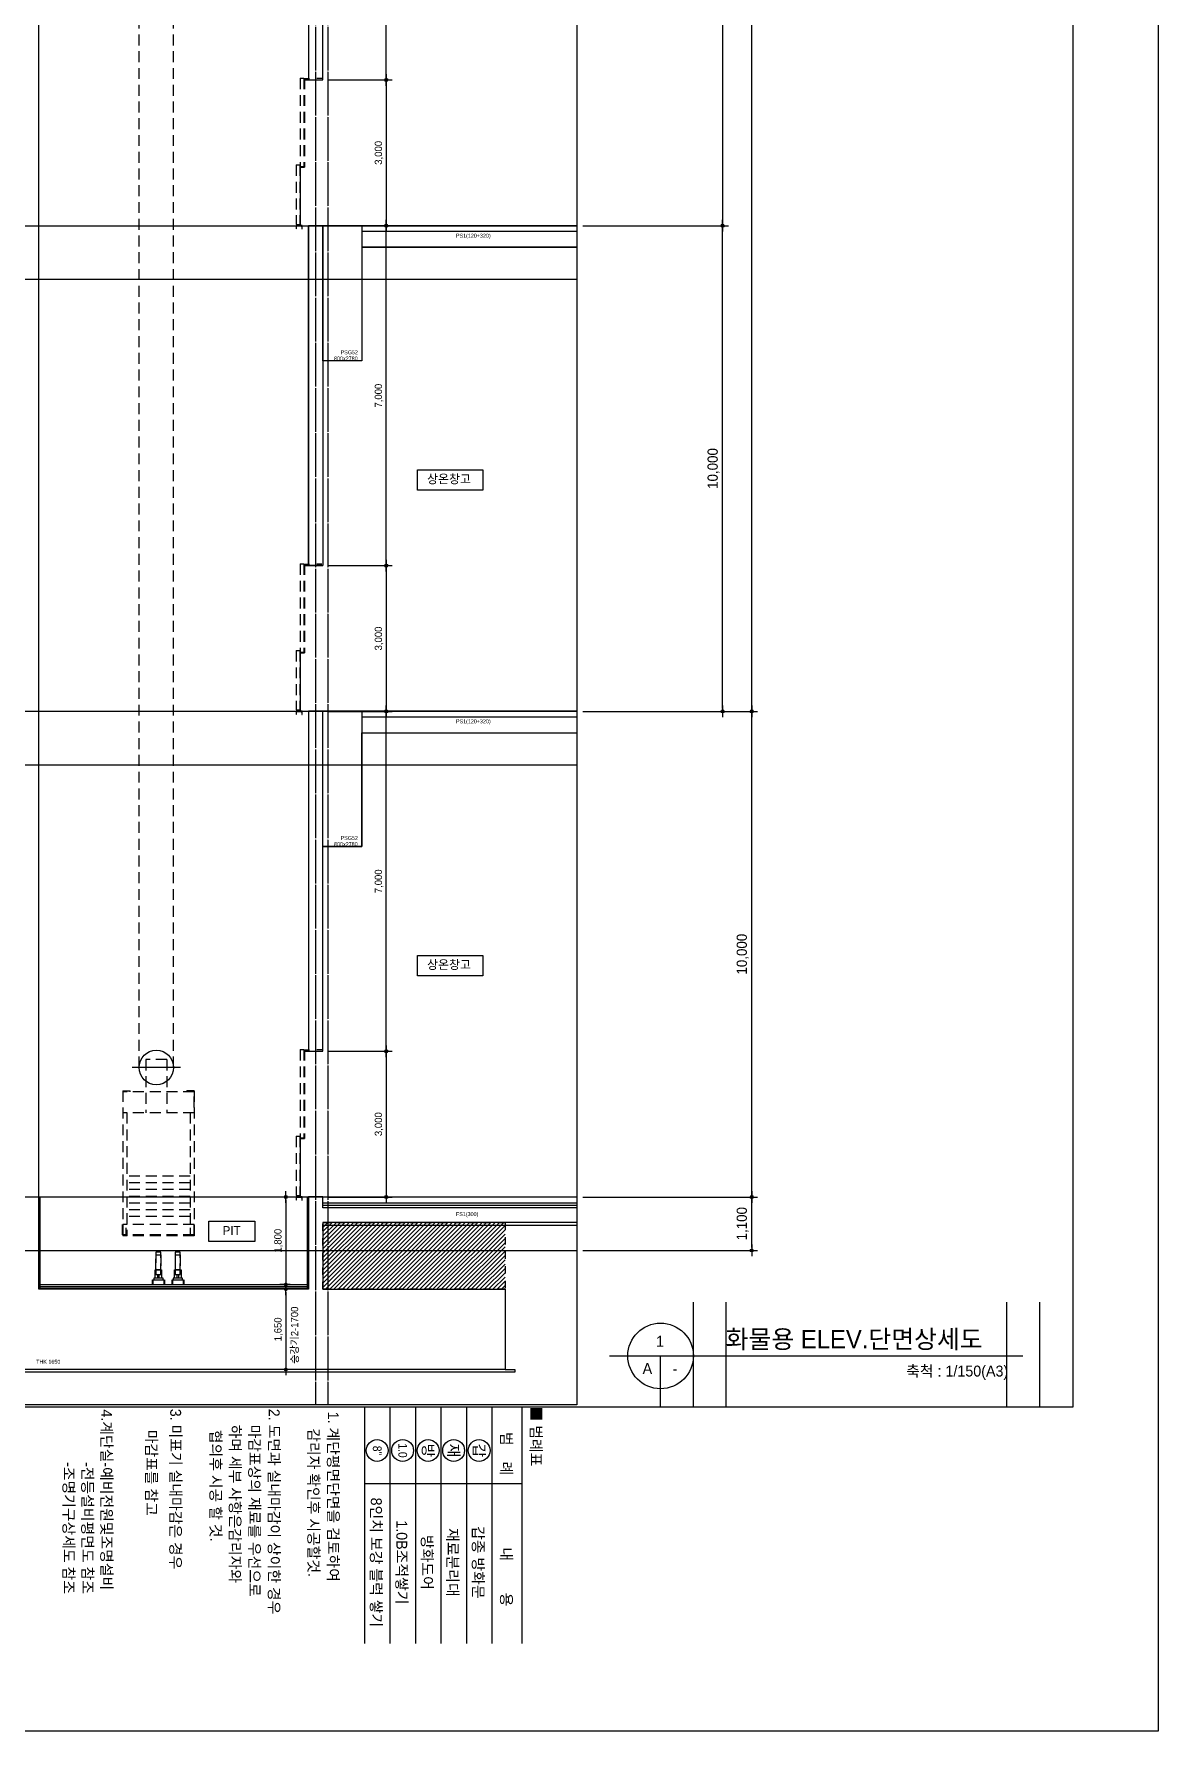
# Model space of a CAD drawing. Header units: millimetres. Extents: x 11948722 to 13111668, y -10771712 to -10232988.
# Drawn here: x 12272632 to 12295781, y -10587159 to -10552215 of the extents above; entities that cross this region are included whole.
import ezdxf
from ezdxf.enums import TextEntityAlignment as Align

# ---------------------------------------------------------------- set-up
doc = ezdxf.new("R2010")
doc.units = ezdxf.units.MM
doc.header["$LTSCALE"] = 150
doc.header["$MEASUREMENT"] = 0
for name, pattern in [('CEN', [6.2, 6, -0.1, 0, -0.1]), ('CENTER', [50.8, 31.75, -6.35, 6.35, -6.35]), ('HID', [2.3, 1.5, -0.8]), ('HIDDEN', [2, 1, -1])]:
    doc.linetypes.add(name, pattern=pattern)
doc.layers.get('0').update_dxf_attribs({"linetype": 'CONTINUOUS'})
doc.layers.get('Defpoints').update_dxf_attribs({"color": 117, "linetype": 'CONTINUOUS'})
for name, color, linetype in [('A-중심선', 10, 'CEN'), ('BOX', 7, 'CONTINUOUS'), ('BOX TEXT', 3, 'CONTINUOUS'), ('CON-C', 2, 'CONTINUOUS'), ('ELE-06', 6, 'CONTINUOUS'), ('ELE-2', 4, 'CONTINUOUS'), ('ELE-8', 8, 'CONTINUOUS'), ('ELE08', 8, 'CONTINUOUS'), ('elev', 8, 'HID'), ('TEX-SYM', 3, 'CONTINUOUS'), ('WM', 8, 'X_LINE'), ('Xref-계단단면도$0$3 dim0', 7, 'CONTINUOUS'), ('Xref-계단단면도$0$A-TIT', 2, 'CONTINUOUS'), ('Xref-계단단면도$0$A-TXT-5.0', 3, 'CONTINUOUS'), ('Xref-계단단면도$0$SYM-2', 7, 'CONTINUOUS'), ('Xref-계단단면도$0$TEX', 3, 'CONTINUOUS'), ('Xref-계단단면도$0$TEX-SYM', 3, 'CONTINUOUS')]:
    doc.layers.add(name, color=color, linetype=linetype)
doc.styles.get("Standard").update_dxf_attribs({"font": 'NanumGothic.ttf'})
doc.styles.add('Xref-계단단면도$0$나눔고딕 Se', font='')
doc.styles.add('Xref-계단단면도$0$돋움', font='')
doc.styles.add('돋움', font='')
doc.styles.get('Xref-계단단면도$0$나눔고딕 Se').set_extended_font_data('Dotum')
doc.styles.get('Xref-계단단면도$0$돋움').set_extended_font_data('Dotum')
doc.styles.get('돋움').set_extended_font_data('Dotum')
doc.linetypes.add('X_LINE', pattern='A,0.8,-0.15,["X",Standard,S=0.1,R=0,X=-0.05,Y=-0.05],-0.15', length=1.1)
doc.dimstyles.new('Xref-계단단면도$0$A1-100', dxfattribs={"dimtxt": 3, "dimasz": 1, "dimexe": 2, "dimexo": 2, "dimgap": 1, "dimtad": 1, "dimdec": 0, "dimzin": 12, "dimdsep": 46, "dimlunit": 6, "dimtxsty": 'Xref-계단단면도$0$나눔고딕 Se', "dimblk1": 'Xref-계단단면도$0$DIMDOT', "dimblk2": 'Xref-계단단면도$0$DIMDOT', "dimsah": 1, "dimcen": -1, "dimdle": 2, "dimclrd": 256, "dimclre": 256, "dimclrt": 3, "dimadec": 0, "dimazin": 0, "dimtfac": 1, "dimtdec": 0, "dimtix": 1, "dimtmove": 2, "dimatfit": 3, "dimldrblk": 'Xref-계단단면도$0$DIMDOT', "dimfxl": 1, "dimtvp": 1, "dimtolj": 1, "dimtzin": 12, "dimlwd": -1, "dimlwe": -1, "dimarcsym": 0})

# ---------------------------------------------------------------- blocks, each defined once
blk = doc.blocks.new('Xref-계단단면도$0$DIMDOT')
at = {"color": 0}
blk.add_line((-2, 0), (2, 0), dxfattribs=at)
for radius in [0.5, 0.25]:
    blk.add_circle((0, 0), radius, dxfattribs=at)
blk = doc.blocks.new('*D82')
at = {"layer": 'Defpoints', "color": 0, "transparency": 16777216}
for p in [(12283813, -10536163), (12287413, -10536163), (12283813, -10566163)]:
    blk.add_point(p, dxfattribs=at)
at = {"layer": 'Xref-계단단면도$0$3 dim0', "transparency": 16777216}
for p, q in [((12283933, -10536163), (12287533, -10536163)), ((12287413, -10566103), (12287413, -10536223)), ((12283933, -10566163), (12287533, -10566163))]:
    blk.add_line(p, q, dxfattribs=at)
at = {"layer": 'Xref-계단단면도$0$3 dim0', "transparency": 16777216, "xscale": 60, "yscale": 60, "zscale": 60}
for p, rotation in [((12287413, -10536163), 90), ((12287413, -10566163), 270)]:
    blk.add_blockref('Xref-계단단면도$0$DIMDOT', p, dxfattribs=dict(at, rotation=rotation))
at = {"layer": 'Xref-계단단면도$0$3 dim0', "color": 3, "transparency": 16777216, "insert": (12287228, -10551163), "char_height": 210, "attachment_point": 5, "rotation": 90, "style": 'Xref-계단단면도$0$나눔고딕 Se'}
blk.add_mtext('\\A1;30,000', dxfattribs=at)
blk = doc.blocks.new('*D84')
at = {"layer": 'Defpoints', "color": 0, "transparency": 16777216}
for p in [(12283813, -10546163), (12283813, -10556163), (12286813, -10556163)]:
    blk.add_point(p, dxfattribs=at)
at = {"layer": 'Xref-계단단면도$0$3 dim0', "transparency": 16777216}
for p, q in [((12283933, -10546163), (12286933, -10546163)), ((12286813, -10546223), (12286813, -10556103)), ((12283933, -10556163), (12286933, -10556163))]:
    blk.add_line(p, q, dxfattribs=at)
at = {"layer": 'Xref-계단단면도$0$3 dim0', "transparency": 16777216, "xscale": 60, "yscale": 60, "zscale": 60}
for p, rotation in [((12286813, -10546163), 90), ((12286813, -10556163), 270)]:
    blk.add_blockref('Xref-계단단면도$0$DIMDOT', p, dxfattribs=dict(at, rotation=rotation))
at = {"layer": 'Xref-계단단면도$0$3 dim0', "color": 3, "transparency": 16777216, "insert": (12286628, -10551163), "char_height": 210, "attachment_point": 5, "rotation": 90, "style": 'Xref-계단단면도$0$나눔고딕 Se'}
blk.add_mtext('\\A1;10,000', dxfattribs=at)
blk = doc.blocks.new('*D85')
at = {"layer": 'Defpoints', "color": 0, "transparency": 16777216}
for p in [(12283813, -10556163), (12286813, -10556163), (12283813, -10566163)]:
    blk.add_point(p, dxfattribs=at)
at = {"layer": 'Xref-계단단면도$0$3 dim0', "transparency": 16777216}
for p, q in [((12283933, -10556163), (12286933, -10556163)), ((12286813, -10566103), (12286813, -10556223)), ((12283933, -10566163), (12286933, -10566163))]:
    blk.add_line(p, q, dxfattribs=at)
at = {"layer": 'Xref-계단단면도$0$3 dim0', "transparency": 16777216, "xscale": 60, "yscale": 60, "zscale": 60}
for p, rotation in [((12286813, -10556163), 90), ((12286813, -10566163), 270)]:
    blk.add_blockref('Xref-계단단면도$0$DIMDOT', p, dxfattribs=dict(at, rotation=rotation))
at = {"layer": 'Xref-계단단면도$0$3 dim0', "color": 3, "transparency": 16777216, "insert": (12286628, -10561163), "char_height": 210, "attachment_point": 5, "rotation": 90, "style": 'Xref-계단단면도$0$나눔고딕 Se'}
blk.add_mtext('\\A1;10,000', dxfattribs=at)
blk = doc.blocks.new('*D88')
at = {"layer": 'Defpoints', "color": 0, "transparency": 16777216}
for p in [(12283813, -10566163), (12287413, -10566163), (12283813, -10576163)]:
    blk.add_point(p, dxfattribs=at)
at = {"layer": 'Xref-계단단면도$0$3 dim0', "transparency": 16777216}
for p, q in [((12283933, -10566163), (12287533, -10566163)), ((12287413, -10576103), (12287413, -10566223)), ((12283933, -10576163), (12287533, -10576163))]:
    blk.add_line(p, q, dxfattribs=at)
at = {"layer": 'Xref-계단단면도$0$3 dim0', "transparency": 16777216, "xscale": 60, "yscale": 60, "zscale": 60}
for p, rotation in [((12287413, -10566163), 90), ((12287413, -10576163), 270)]:
    blk.add_blockref('Xref-계단단면도$0$DIMDOT', p, dxfattribs=dict(at, rotation=rotation))
at = {"layer": 'Xref-계단단면도$0$3 dim0', "color": 3, "transparency": 16777216, "insert": (12287228, -10571163), "char_height": 210, "attachment_point": 5, "rotation": 90, "style": 'Xref-계단단면도$0$나눔고딕 Se'}
blk.add_mtext('\\A1;10,000', dxfattribs=at)
blk = doc.blocks.new('*D89')
at = {"layer": 'Defpoints', "color": 0, "transparency": 16777216}
for p in [(12283813, -10576163), (12287413, -10576163), (12283813, -10577263)]:
    blk.add_point(p, dxfattribs=at)
at = {"layer": 'Xref-계단단면도$0$3 dim0', "transparency": 16777216}
for p, q in [((12283933, -10576163), (12287533, -10576163)), ((12287413, -10577203), (12287413, -10576223)), ((12283933, -10577263), (12287533, -10577263))]:
    blk.add_line(p, q, dxfattribs=at)
at = {"layer": 'Xref-계단단면도$0$3 dim0', "transparency": 16777216, "xscale": 60, "yscale": 60, "zscale": 60}
for p, rotation in [((12287413, -10576163), 90), ((12287413, -10577263), 270)]:
    blk.add_blockref('Xref-계단단면도$0$DIMDOT', p, dxfattribs=dict(at, rotation=rotation))
at = {"layer": 'Xref-계단단면도$0$3 dim0', "color": 3, "transparency": 16777216, "insert": (12287228, -10576713), "char_height": 210, "attachment_point": 5, "rotation": 90, "style": 'Xref-계단단면도$0$나눔고딕 Se'}
blk.add_mtext('\\A1;1,100', dxfattribs=at)
blk = doc.blocks.new('A$C1C387044')
at = {"layer": 'elev'}
for p, q in [((0, -36071), (0, -851)), ((-710, -36071), (-710, -1944)), ((2609, -15703), (2609, -17518)), ((2609, -15703), (2683, -15703)), ((2609, -15703), (2609, -17518)), ((2609, -15703), (2683, -15703)), ((2683, -15703), (2683, -17518)), ((2683, -15703), (2683, -17518)), ((2695, -15703), (2695, -17530)), ((2695, -15704), (2798, -15704)), ((2948, -15703), (3051, -15703)), ((2948, -15703), (3051, -15703)), ((2695, -15738), (3051, -15737)), ((2523, -17488), (2523, -18710)), ((2523, -17488), (2597, -17488)), ((2523, -17488), (2523, -18710)), ((2523, -17488), (2597, -17488)), ((2597, -17488), (2597, -18710)), ((2597, -17488), (2597, -18710)), ((2609, -17518), (2683, -17518)), ((2609, -17518), (2683, -17518)), ((2609, -17530), (2695, -17530)), ((2609, -17530), (2695, -17530)), ((2523, -18710), (2597, -18710)), ((2523, -18710), (2597, -18710)), ((2523, -18710), (2597, -18710)), ((2523, -18710), (2597, -18710)), ((2609, -25703), (2609, -27518)), ((2609, -25703), (2683, -25703)), ((2609, -25703), (2609, -27518)), ((2609, -25703), (2683, -25703)), ((2683, -25703), (2683, -27518)), ((2683, -25703), (2683, -27518)), ((2695, -25703), (2695, -27530)), ((2695, -25704), (2798, -25704)), ((2695, -25738), (3051, -25737)), ((2948, -25703), (3051, -25703)), ((2948, -25703), (3051, -25703)), ((2523, -27488), (2523, -28710)), ((2523, -27488), (2597, -27488)), ((2523, -27488), (2523, -28710)), ((2523, -27488), (2597, -27488)), ((2597, -27488), (2597, -28710)), ((2597, -27488), (2597, -28710)), ((2609, -27518), (2683, -27518)), ((2609, -27518), (2683, -27518)), ((2609, -27530), (2695, -27530)), ((2609, -27530), (2695, -27530)), ((2523, -28710), (2597, -28710)), ((2523, -28710), (2597, -28710)), ((2523, -28710), (2597, -28710)), ((2523, -28710), (2597, -28710)), ((-138, -35906), (-572, -35906)), ((-572, -35906), (-572, -37002)), ((-138, -35906), (-138, -37002)), ((2609, -35703), (2609, -37518)), ((2609, -35703), (2683, -35703)), ((2609, -35703), (2609, -37518)), ((2609, -35703), (2683, -35703)), ((2683, -35703), (2683, -37518)), ((2683, -35703), (2683, -37518)), ((2695, -35703), (2695, -37530)), ((2695, -35704), (2798, -35704)), ((2695, -35738), (3051, -35737)), ((2948, -35703), (3051, -35703)), ((2948, -35703), (3051, -35703)), ((-1043, -36552), (-1043, -39537)), ((-1043, -36552), (-891, -36552)), ((424, -36569), (-1043, -36569)), ((-891, -36569), (-891, -36552)), ((272, -36569), (272, -36552)), ((424, -36552), (272, -36552)), ((424, -36552), (424, -39537)), ((424, -36894), (424, -36569)), ((424, -37002), (-1043, -37002)), ((-962, -37002), (-962, -39537)), ((342, -37002), (342, -39537)), ((2523, -37488), (2523, -38710)), ((2523, -37488), (2597, -37488)), ((2523, -37488), (2523, -38710)), ((2523, -37488), (2597, -37488)), ((2597, -37488), (2597, -38710)), ((2597, -37488), (2597, -38710)), ((2609, -37518), (2683, -37518)), ((2609, -37518), (2683, -37518)), ((2609, -37530), (2695, -37530)), ((2609, -37530), (2695, -37530)), ((2523, -38710), (2597, -38710)), ((2523, -38710), (2597, -38710)), ((2523, -38710), (2597, -38710)), ((2523, -38710), (2597, -38710)), ((-1049, -39520), (-1049, -39303)), ((424, -39303), (-1043, -39303)), ((421, -39520), (421, -39303)), ((424, -39520), (-1043, -39520)), ((424, -39537), (-1043, -39537))]:
    blk.add_line(p, q, dxfattribs=at)
at = {"layer": 'elev', "color": 7, "linetype": 'Continuous'}
for p, q in [((2695, -15703), (2695, -15746)), ((2523, -18737), (2523, -18802)), ((2648, -18737), (2523, -18737)), ((2523, -18737), (2523, -18802)), ((2648, -18737), (2523, -18737)), ((2523, -18802), (2524, -18802)), ((2523, -18802), (2524, -18802)), ((2528, -18799), (2533, -18743)), ((2528, -18799), (2533, -18743)), ((2533, -18743), (2637, -18743)), ((2533, -18743), (2637, -18743)), ((2637, -18743), (2642, -18799)), ((2637, -18743), (2642, -18799)), ((2646, -18802), (2648, -18802)), ((2646, -18802), (2648, -18802)), ((2648, -18802), (2648, -18737)), ((2648, -18802), (2648, -18737)), ((2695, -25703), (2695, -25746)), ((2648, -28737), (2523, -28737)), ((2523, -28737), (2523, -28802)), ((2648, -28737), (2523, -28737)), ((2523, -28737), (2523, -28802)), ((2523, -28802), (2524, -28802)), ((2523, -28802), (2524, -28802)), ((2528, -28799), (2533, -28743)), ((2528, -28799), (2533, -28743)), ((2533, -28743), (2637, -28743)), ((2533, -28743), (2637, -28743)), ((2637, -28743), (2642, -28799)), ((2637, -28743), (2642, -28799)), ((2646, -28802), (2648, -28802)), ((2646, -28802), (2648, -28802)), ((2648, -28802), (2648, -28737)), ((2648, -28802), (2648, -28737)), ((2695, -35703), (2695, -35746)), ((2648, -38737), (2523, -38737)), ((2523, -38737), (2523, -38802)), ((2648, -38737), (2523, -38737)), ((2523, -38737), (2523, -38802)), ((2528, -38799), (2533, -38743)), ((2528, -38799), (2533, -38743)), ((2533, -38743), (2637, -38743)), ((2533, -38743), (2637, -38743)), ((2637, -38743), (2642, -38799)), ((2637, -38743), (2642, -38799)), ((2648, -38802), (2648, -38737)), ((2648, -38802), (2648, -38737)), ((2523, -38802), (2524, -38802)), ((2523, -38802), (2524, -38802)), ((2646, -38802), (2648, -38802)), ((2646, -38802), (2648, -38802))]:
    blk.add_line(p, q, dxfattribs=at)
at = {"layer": 'elev', "linetype": 'Continuous'}
for p, q in [((2609, -17530), (2609, -18737)), ((2609, -17530), (2609, -18737)), ((2609, -27530), (2609, -28737)), ((2609, -27530), (2609, -28737)), ((2609, -37530), (2609, -38737)), ((2609, -37530), (2609, -38737))]:
    blk.add_line(p, q, dxfattribs=at)
at = {"layer": 'elev', "color": 1, "linetype": 'CENTER'}
blk.add_line((143, -36071), (-853, -36071), dxfattribs=at)
at = {"layer": 'elev', "color": 5}
for p, q in [((342, -38308), (-962, -38308)), ((342, -38445), (-962, -38445)), ((342, -38583), (-962, -38583)), ((342, -38725), (-962, -38725)), ((342, -38862), (-962, -38862)), ((342, -38999), (-962, -38999)), ((342, -39136), (-962, -39136))]:
    blk.add_line(p, q, dxfattribs=at)
at = {"layer": 'elev', "color": 2, "linetype": 'HIDDEN'}
for p, q in [((-978, -39520), (-978, -39303)), ((351, -39520), (351, -39303))]:
    blk.add_line(p, q, dxfattribs=at)
at = {"layer": 'elev'}
for points in [[(-262, -40334), (-262, -39871), (-366, -39871), (-366, -40334)], [(-364, -40235), (-364, -39929), (-263, -39929), (-263, -40235)], [(138, -40334), (138, -39871), (34, -39871), (34, -40334)], [(36, -40235), (36, -39929), (137, -39929), (137, -40235)]]:
    blk.add_lwpolyline(points, close=True, dxfattribs=at)
for points in [[(-431, -40537), (-431, -40443), (-188, -40443), (-188, -40537)], [(-196, -40537), (-196, -40450), (-425, -40450), (-425, -40537)], [(-217, -40443), (-217, -40410), (-410, -40410), (-410, -40443)], [(-381, -40410), (-381, -40235), (-246, -40235), (-246, -40410)], [(-327, -40410), (-327, -40334), (-301, -40334), (-301, -40410)], [(-31, -40537), (-31, -40443), (212, -40443), (212, -40537)], [(204, -40537), (204, -40450), (-25, -40450), (-25, -40537)], [(183, -40443), (183, -40410), (-10, -40410), (-10, -40443)], [(19, -40410), (19, -40235), (154, -40235), (154, -40410)], [(73, -40410), (73, -40334), (99, -40334), (99, -40410)], [(-431, -40537), (-188, -40537)], [(-31, -40537), (212, -40537)]]:
    blk.add_lwpolyline(points, dxfattribs=at)
at = {"layer": 'elev', "linetype": 'Continuous'}
blk.add_circle((-355, -36071), 355, dxfattribs=at)
at = {"layer": 'elev', "color": 7, "linetype": 'Continuous'}
for centre, start, end in [((2524, -18798), 270, 355), ((2524, -18798), 270, 355), ((2646, -18798), 185, 270), ((2646, -18798), 185, 270), ((2524, -28798), 270, 355), ((2524, -28798), 270, 355), ((2646, -28798), 185, 270), ((2646, -28798), 185, 270), ((2524, -38798), 270, 355), ((2524, -38798), 270, 355), ((2646, -38798), 185, 270), ((2646, -38798), 185, 270)]:
    blk.add_arc(centre, 4, start, end, dxfattribs=at)
blk = doc.blocks.new('*D91')
at = {"layer": 'Defpoints', "color": 0, "transparency": 16777216}
for p in [(12278583, -10563163), (12279677, -10566163), (12279888, -10566163)]:
    blk.add_point(p, dxfattribs=at)
at = {"layer": 'Xref-계단단면도$0$3 dim0', "transparency": 16777216}
for p, q in [((12278703, -10563163), (12280008, -10563163)), ((12279888, -10563223), (12279888, -10566103)), ((12279797, -10566163), (12280008, -10566163))]:
    blk.add_line(p, q, dxfattribs=at)
at = {"layer": 'Xref-계단단면도$0$3 dim0', "transparency": 16777216, "xscale": 60, "yscale": 60, "zscale": 60}
for p, rotation in [((12279888, -10563163), 90), ((12279888, -10566163), 270)]:
    blk.add_blockref('Xref-계단단면도$0$DIMDOT', p, dxfattribs=dict(at, rotation=rotation))
at = {"layer": 'Xref-계단단면도$0$3 dim0', "color": 3, "transparency": 16777216, "insert": (12279739, -10564663), "char_height": 150, "attachment_point": 5, "rotation": 90, "style": 'Xref-계단단면도$0$나눔고딕 Se'}
blk.add_mtext('\\A1;3,000', dxfattribs=at)
blk = doc.blocks.new('*D92')
at = {"layer": 'Defpoints', "color": 0, "transparency": 16777216}
for p in [(12278558, -10573163), (12278558, -10576163), (12279888, -10576163)]:
    blk.add_point(p, dxfattribs=at)
at = {"layer": 'Xref-계단단면도$0$3 dim0', "transparency": 16777216}
for p, q in [((12278678, -10573163), (12280008, -10573163)), ((12279888, -10573223), (12279888, -10576103)), ((12278678, -10576163), (12280008, -10576163))]:
    blk.add_line(p, q, dxfattribs=at)
at = {"layer": 'Xref-계단단면도$0$3 dim0', "transparency": 16777216, "xscale": 60, "yscale": 60, "zscale": 60}
for p, rotation in [((12279888, -10573163), 90), ((12279888, -10576163), 270)]:
    blk.add_blockref('Xref-계단단면도$0$DIMDOT', p, dxfattribs=dict(at, rotation=rotation))
at = {"layer": 'Xref-계단단면도$0$3 dim0', "color": 3, "transparency": 16777216, "insert": (12279739, -10574663), "char_height": 150, "attachment_point": 5, "rotation": 90, "style": 'Xref-계단단면도$0$나눔고딕 Se'}
blk.add_mtext('\\A1;3,000', dxfattribs=at)
blk = doc.blocks.new('*D96')
at = {"layer": 'Defpoints', "color": 0, "transparency": 16777216}
for p in [(12278030, -10576163), (12277819, -10577963), (12278030, -10577963)]:
    blk.add_point(p, dxfattribs=at)
at = {"layer": 'Xref-계단단면도$0$3 dim0', "transparency": 16777216}
for p, q in [((12277910, -10576163), (12277699, -10576163)), ((12277819, -10576223), (12277819, -10577903)), ((12277910, -10577963), (12277699, -10577963))]:
    blk.add_line(p, q, dxfattribs=at)
at = {"layer": 'Xref-계단단면도$0$3 dim0', "transparency": 16777216, "xscale": 60, "yscale": 60, "zscale": 60}
for p, rotation in [((12277819, -10576163), 90), ((12277819, -10577963), 270)]:
    blk.add_blockref('Xref-계단단면도$0$DIMDOT', p, dxfattribs=dict(at, rotation=rotation))
at = {"layer": 'Xref-계단단면도$0$3 dim0', "color": 3, "transparency": 16777216, "insert": (12277670, -10577063), "char_height": 150, "attachment_point": 5, "rotation": 90, "style": 'Xref-계단단면도$0$나눔고딕 Se'}
blk.add_mtext('\\A1;1,800', dxfattribs=at)
blk = doc.blocks.new('*D775')
at = {"layer": 'Defpoints', "color": 0, "transparency": 16777216}
for p in [(12278558, -10566163), (12279888, -10566163), (12278558, -10573163)]:
    blk.add_point(p, dxfattribs=at)
at = {"layer": 'Xref-계단단면도$0$3 dim0', "transparency": 16777216}
for p, q in [((12278678, -10566163), (12280008, -10566163)), ((12279888, -10573103), (12279888, -10566223)), ((12278678, -10573163), (12280008, -10573163))]:
    blk.add_line(p, q, dxfattribs=at)
at = {"layer": 'Xref-계단단면도$0$3 dim0', "transparency": 16777216, "xscale": 60, "yscale": 60, "zscale": 60}
for p, rotation in [((12279888, -10566163), 90), ((12279888, -10573163), 270)]:
    blk.add_blockref('Xref-계단단면도$0$DIMDOT', p, dxfattribs=dict(at, rotation=rotation))
at = {"layer": 'Xref-계단단면도$0$3 dim0', "color": 3, "transparency": 16777216, "insert": (12279739, -10569663), "char_height": 150, "attachment_point": 5, "rotation": 90, "style": 'Xref-계단단면도$0$나눔고딕 Se'}
blk.add_mtext('\\A1;7,000', dxfattribs=at)
blk = doc.blocks.new('*D776')
at = {"layer": 'Defpoints', "color": 0, "transparency": 16777216}
for p in [(12278283, -10556163), (12279888, -10556163), (12278583, -10563163)]:
    blk.add_point(p, dxfattribs=at)
at = {"layer": 'Xref-계단단면도$0$3 dim0', "transparency": 16777216}
for p, q in [((12278403, -10556163), (12280008, -10556163)), ((12279888, -10563103), (12279888, -10556223)), ((12278703, -10563163), (12280008, -10563163))]:
    blk.add_line(p, q, dxfattribs=at)
at = {"layer": 'Xref-계단단면도$0$3 dim0', "transparency": 16777216, "xscale": 60, "yscale": 60, "zscale": 60}
for p, rotation in [((12279888, -10556163), 90), ((12279888, -10563163), 270)]:
    blk.add_blockref('Xref-계단단면도$0$DIMDOT', p, dxfattribs=dict(at, rotation=rotation))
at = {"layer": 'Xref-계단단면도$0$3 dim0', "color": 3, "transparency": 16777216, "insert": (12279739, -10559663), "char_height": 150, "attachment_point": 5, "rotation": 90, "style": 'Xref-계단단면도$0$나눔고딕 Se'}
blk.add_mtext('\\A1;7,000', dxfattribs=at)
blk = doc.blocks.new('*D778')
at = {"layer": 'Defpoints', "color": 0, "transparency": 16777216}
for p in [(12278583, -10553163), (12279677, -10556163), (12279888, -10556163)]:
    blk.add_point(p, dxfattribs=at)
at = {"layer": 'Xref-계단단면도$0$3 dim0', "transparency": 16777216}
for p, q in [((12278703, -10553163), (12280008, -10553163)), ((12279888, -10553223), (12279888, -10556103)), ((12279797, -10556163), (12280008, -10556163))]:
    blk.add_line(p, q, dxfattribs=at)
at = {"layer": 'Xref-계단단면도$0$3 dim0', "transparency": 16777216, "xscale": 60, "yscale": 60, "zscale": 60}
for p, rotation in [((12279888, -10553163), 90), ((12279888, -10556163), 270)]:
    blk.add_blockref('Xref-계단단면도$0$DIMDOT', p, dxfattribs=dict(at, rotation=rotation))
at = {"layer": 'Xref-계단단면도$0$3 dim0', "color": 3, "transparency": 16777216, "insert": (12279739, -10554663), "char_height": 150, "attachment_point": 5, "rotation": 90, "style": 'Xref-계단단면도$0$나눔고딕 Se'}
blk.add_mtext('\\A1;3,000', dxfattribs=at)
blk = doc.blocks.new('*D777')
at = {"layer": 'Defpoints', "color": 0, "transparency": 16777216}
for p in [(12278283, -10546163), (12279888, -10546163), (12278583, -10553163)]:
    blk.add_point(p, dxfattribs=at)
at = {"layer": 'Xref-계단단면도$0$3 dim0', "transparency": 16777216}
for p, q in [((12278403, -10546163), (12280008, -10546163)), ((12279888, -10553103), (12279888, -10546223)), ((12278703, -10553163), (12280008, -10553163))]:
    blk.add_line(p, q, dxfattribs=at)
at = {"layer": 'Xref-계단단면도$0$3 dim0', "transparency": 16777216, "xscale": 60, "yscale": 60, "zscale": 60}
for p, rotation in [((12279888, -10546163), 90), ((12279888, -10553163), 270)]:
    blk.add_blockref('Xref-계단단면도$0$DIMDOT', p, dxfattribs=dict(at, rotation=rotation))
at = {"layer": 'Xref-계단단면도$0$3 dim0', "color": 3, "transparency": 16777216, "insert": (12279739, -10549663), "char_height": 150, "attachment_point": 5, "rotation": 90, "style": 'Xref-계단단면도$0$나눔고딕 Se'}
blk.add_mtext('\\A1;7,000', dxfattribs=at)
blk = doc.blocks.new('*D1247')
at = {"layer": 'Defpoints', "color": 0, "transparency": 16777216}
for p in [(12278030, -10578063), (12277819, -10579713), (12278030, -10579713)]:
    blk.add_point(p, dxfattribs=at)
at = {"layer": 'Xref-계단단면도$0$3 dim0', "transparency": 16777216}
for p, q in [((12277910, -10578063), (12277699, -10578063)), ((12277819, -10578123), (12277819, -10579653)), ((12277910, -10579713), (12277699, -10579713))]:
    blk.add_line(p, q, dxfattribs=at)
at = {"layer": 'Xref-계단단면도$0$3 dim0', "transparency": 16777216, "xscale": 60, "yscale": 60, "zscale": 60}
for p, rotation in [((12277819, -10578063), 90), ((12277819, -10579713), 270)]:
    blk.add_blockref('Xref-계단단면도$0$DIMDOT', p, dxfattribs=dict(at, rotation=rotation))
at = {"layer": 'Xref-계단단면도$0$3 dim0', "color": 3, "transparency": 16777216, "insert": (12277670, -10578888), "char_height": 150, "attachment_point": 5, "rotation": 90, "style": 'Xref-계단단면도$0$나눔고딕 Se'}
blk.add_mtext('\\A1;1,650', dxfattribs=at)

msp = doc.modelspace()

# ---------------------------------------------------------------- hatches: boundary and pattern name
at = {"layer": 'ELE08', "linetype": 'HIDDEN'}
h = msp.add_hatch(dxfattribs=at)
h.set_pattern_fill('ANSI31', color=256, scale=500)
h.paths.add_polyline_path([(12282332.6, -10578062.8), (12278582.6, -10578062.8), (12278582.6, -10576687.8), (12282332.6, -10576687.8)])

# ---------------------------------------------------------------- linework, layer by layer
for centre in [(12279699.3, -10581381.9), (12280224.3, -10581381.9), (12280749.3, -10581381.9), (12281274.3, -10581381.9), (12281799.3, -10581381.9)]:
    msp.add_circle(centre, 225)
at = {"layer": 'A-중심선'}
for p, q in [((12278432.6, -10528812.8), (12278432.6, -10580443.8)), ((12278682.6, -10528812.8), (12278682.6, -10580443.8))]:
    msp.add_line(p, q, dxfattribs=at)
at = {"layer": 'A-중심선', "linetype": 'ByBlock', "ltscale": 0.5}
for p, q in [((12266187.3, -10556162.8), (12283813.3, -10556162.8)), ((12266187.3, -10557262.8), (12283813.3, -10557262.8)), ((12266187.3, -10566162.8), (12283813.3, -10566162.8)), ((12266187.3, -10567262.8), (12283813.3, -10567262.8)), ((12266187.3, -10576162.8), (12283813.3, -10576162.8)), ((12266187.3, -10577262.8), (12283813.3, -10577262.8))]:
    msp.add_line(p, q, dxfattribs=at)
at = {"layer": 'BOX'}
for points in [[(12279436.8, -10580484.4), (12279436.8, -10585359.4)], [(12282061.8, -10580484.4), (12282061.8, -10585359.4)], [(12282680.5, -10580484.4), (12282680.5, -10585359.4)], [(12282680.5, -10582070.7), (12279436.8, -10582070.7)]]:
    msp.add_lwpolyline(points, dxfattribs=at)
at = {"layer": 'BOX', "color": 252}
for points in [[(12279961.8, -10580484.4), (12279961.8, -10585359.4)], [(12280486.8, -10580484.4), (12280486.8, -10585359.4)], [(12281011.8, -10580484.4), (12281011.8, -10585359.4)], [(12281536.8, -10580484.4), (12281536.8, -10585359.4)]]:
    msp.add_lwpolyline(points, dxfattribs=at)
at = {"layer": 'CON-C'}
for p, q in [((12283813.3, -10556162.8), (12278282.6, -10556162.8)), ((12278282.6, -10556162.8), (12278282.6, -10563162.8)), ((12278282.6, -10563162.8), (12278282.6, -10556162.8)), ((12278282.6, -10556162.8), (12283813.3, -10556162.8)), ((12278582.6, -10556162.8), (12278582.6, -10563162.8)), ((12283813.3, -10556282.8), (12279382.6, -10556282.8)), ((12279382.6, -10556602.8), (12283813.3, -10556602.8)), ((12278282.6, -10563162.8), (12278582.6, -10563162.8)), ((12278582.6, -10563162.8), (12278282.6, -10563162.8)), ((12283813.3, -10566162.8), (12278282.6, -10566162.8)), ((12278282.6, -10566162.8), (12278282.6, -10573162.8)), ((12278582.6, -10573162.8), (12278582.6, -10566162.8)), ((12283813.3, -10566282.8), (12279382.6, -10566282.8)), ((12279382.6, -10568942.8), (12279382.6, -10566602.8)), ((12279382.6, -10566602.8), (12283813.3, -10566602.8)), ((12278582.6, -10568942.8), (12279382.6, -10568942.8)), ((12278282.6, -10573162.8), (12278582.6, -10573162.8)), ((12283813.3, -10576687.8), (12278582.6, -10576687.8)), ((12278582.6, -10576687.8), (12278582.6, -10578062.8)), ((12278582.6, -10578062.8), (12282332.6, -10578062.8)), ((12282332.6, -10578062.8), (12282332.6, -10579712.8)), ((12282332.6, -10579712.8), (12272432.6, -10579712.8))]:
    msp.add_line(p, q, dxfattribs=at)
for points in [[(12283813.3, -10576387.8), (12278582.6, -10576387.8), (12278582.6, -10576162.8), (12278282.6, -10576162.8), (12278282.6, -10578062.8), (12272732.6, -10578062.8), (12272732.6, -10540162.8), (12278282.6, -10540162.8), (12278282.6, -10543162.8), (12278582.6, -10543162.8), (12278582.6, -10537165.8)], [(12283813.3, -10546162.8), (12278282.6, -10546162.8), (12278282.6, -10553162.8), (12278582.6, -10553162.8), (12278582.6, -10546612.8)]]:
    msp.add_lwpolyline(points, dxfattribs=at)
at = {"layer": 'CON-C', "ltscale": 1200}
for points in [[(12279382.6, -10558942.8), (12278582.6, -10558942.8), (12278582.6, -10556162.8), (12279382.6, -10556162.8)], [(12279382.6, -10568942.8), (12278582.6, -10568942.8), (12278582.6, -10566162.8), (12279382.6, -10566162.8)]]:
    msp.add_lwpolyline(points, close=True, dxfattribs=at)
at = {"layer": 'CON-C', "flags": 128}
for points in [[(12283813.3, -10556602.8), (12279382.6, -10556602.8)], [(12279382.6, -10566602.8), (12283813.3, -10566602.8)]]:
    msp.add_lwpolyline(points, dxfattribs=at)
at = {"layer": 'Defpoints', "linetype": 'ByBlock'}
for p, q in [((12286211.5, -10580484.4), (12286211.5, -10578327.6)), ((12286886.5, -10580484.4), (12286886.5, -10578327.6)), ((12292668.6, -10580484.4), (12292668.6, -10578327.6)), ((12293343.6, -10580484.4), (12293343.6, -10578327.6))]:
    msp.add_line(p, q, dxfattribs=at)
at = {"layer": 'Defpoints', "ltscale": 1200}
for points in [[(12251231.5, -10524159.4), (12295781.5, -10524159.4), (12295781.5, -10587159.4), (12251231.5, -10587159.4)], [(12253084.4, -10580484.4), (12294034.4, -10580484.4), (12294034.4, -10525959.4), (12253084.4, -10525959.4)], [(12266187.3, -10525959.4), (12283813.3, -10525959.4), (12283813.3, -10580443.8), (12266187.3, -10580443.8)]]:
    msp.add_lwpolyline(points, close=True, dxfattribs=at)
at = {"layer": 'ELE-06'}
for p, q in [((12272752.6, -10576162.8), (12272752.6, -10578042.8)), ((12278261.2, -10576162.8), (12278261.2, -10578042.8)), ((12283813.3, -10576747.8), (12278582.6, -10576747.8)), ((12272752.6, -10577962.8), (12278261.2, -10577962.8)), ((12272752.6, -10578042.8), (12278261.2, -10578042.8)), ((12282332.6, -10579712.8), (12282532.6, -10579712.8)), ((12282532.6, -10579712.8), (12282532.6, -10579772.8)), ((12282532.6, -10579772.8), (12272282.6, -10579772.8))]:
    msp.add_line(p, q, dxfattribs=at)
at = {"layer": 'ELE-2'}
for p, q in [((12272742.6, -10576162.8), (12272742.6, -10578052.8)), ((12278271.2, -10576162.8), (12278271.2, -10578052.8)), ((12278582.6, -10576162.8), (12283813.3, -10576162.8)), ((12272742.6, -10578052.8), (12278271.2, -10578052.8))]:
    msp.add_line(p, q, dxfattribs=at)
at = {"layer": 'ELE-8', "linetype": 'HIDDEN', "ltscale": 300}
msp.add_line((12283813.3, -10576337.8), (12278582.6, -10576337.8), dxfattribs=at)
at = {"layer": 'ELE08'}
msp.add_line((12283813.3, -10576292.8), (12278582.6, -10576292.8), dxfattribs=at)
at = {"layer": 'ELE08', "linetype": 'HIDDEN'}
msp.add_lwpolyline([(12282332.6, -10578062.8), (12278582.6, -10578062.8), (12278582.6, -10576687.8), (12282332.6, -10576687.8)], close=True, dxfattribs=at)
at = {"layer": 'WM', "ltscale": 0.3}
msp.add_line((12272752.6, -10578002.8), (12278261.2, -10578002.8), dxfattribs=at)
at = {"layer": 'Xref-계단단면도$0$A-TIT'}
for p, q in [((12284486.5, -10579434.4), (12292993.6, -10579434.4)), ((12285536.5, -10580484.4), (12285536.5, -10579434.4))]:
    msp.add_line(p, q, dxfattribs=at)
msp.add_circle((12285536.5, -10579434.4), 675, dxfattribs=at)
at = {"layer": 'Xref-계단단면도$0$TEX-SYM'}
for points in [[(12280530.7, -10561187.2), (12281875.2, -10561187.2), (12281875.2, -10561607.2), (12280530.7, -10561607.2)], [(12280530.7, -10571187.2), (12281875.2, -10571187.2), (12281875.2, -10571607.2), (12280530.7, -10571607.2)], [(12276234.8, -10576660.9), (12277179.2, -10576660.9), (12277179.2, -10577080.9), (12276234.8, -10577080.9)]]:
    msp.add_lwpolyline(points, close=True, dxfattribs=at)

# ---------------------------------------------------------------- block references
at = {"layer": 'elev', "ltscale": 1200}
msp.add_blockref('A$C1C387044', (12275507.6, -10537425.3), dxfattribs=at)

# ---------------------------------------------------------------- texts
at = {"layer": 'BOX TEXT', "linetype": 'HID', "style": '돋움'}
for s, p in [('4.계단실-예비전원및조명설비', (12274129.6, -10580536.6)), ('1. 계단평면단면을 검토하여 ', (12278796.9, -10580581.9)), ('감리자 확인후 시공할것.', (12278393.3, -10580925.8)), ('-조명기구상세도 참조', (12273350.6, -10581621.5)), ('-전등설비평면도 참조', (12273737, -10581621.5))]:
    msp.add_text(s, height=224.465, rotation=270, dxfattribs=at).set_placement(p, align=Align.MIDDLE_LEFT)
for s, height, p in [(' 3. 미표기 실내마감은 경우', 224.465, (12275438.4, -10580441.9)), (' 2. 도면과 실내마감이 상이한 경우', 224.465, (12277466.5, -10580441.9)), ('마감표를 참고', 224.47, (12274941.1, -10580955.2)), ('협의후 시공 할 것.', 224.465, (12276265.3, -10580958.3)), ('     하며 세부 사항은감리자와 ', 224.465, (12276664, -10580441.9)), ('     마감표상의 재료를 우선으로 ', 224.465, (12277064.8, -10580441.9))]:
    msp.add_text(s, height=height, rotation=270, dxfattribs=at).set_placement(p)
at = {"layer": 'Defpoints', "style": 'Xref-계단단면도$0$돋움'}
for s, p in [('PS1(120+320)', (12281322.9, -10556408.5)), ('PSG52', (12278947.5, -10558810.9)), ('800x2780', (12278813.1, -10558936.6)), ('PS1(120+320)', (12281322.9, -10566408.5)), ('800x2780', (12278813.1, -10568936.6)), ('PSG52', (12278947.5, -10568810.9)), ('FS1(300)', (12281322.9, -10576555.1)), ('THK 1650', (12272678.5, -10579595.5))]:
    msp.add_text(s, height=80, dxfattribs=at).set_placement(p)
at = {"layer": 'TEX-SYM', "color": 3, "style": '돋움'}
msp.add_text('■ 범례표 ', height=225, rotation=270, dxfattribs=at).set_placement((12282860, -10580473.7))
for s, p in [('범    례', (12282249.3, -10581447)), ('8인치 보강 블럭 쌓기', (12279569.7, -10583686.3)), ('1.0B조적쌓기', (12280094.7, -10583686.3)), ('방화도어', (12280619.7, -10583686.3)), ('재료분리대', (12281144.7, -10583686.3)), ('갑종 방화문', (12281669.7, -10583686.3)), ('내        용', (12282249.3, -10583983.9))]:
    msp.add_text(s, height=225, rotation=270, dxfattribs=at).set_placement(p, align=Align.CENTER)
at = {"layer": 'TEX-SYM', "color": 3, "style": '돋움', "width": 0.9}
for s, p in [('8"', (12279701.4, -10581382.4)), ('1.0', (12280226.4, -10581382.4))]:
    msp.add_text(s, height=180, rotation=270, dxfattribs=at).set_placement(p, align=Align.MIDDLE_CENTER)
at = {"layer": 'TEX-SYM', "color": 3, "style": '돋움'}
for s, p in [('방', (12280751.4, -10581382.4)), ('재', (12281276.4, -10581382.4)), ('갑', (12281801.4, -10581382.4))]:
    msp.add_text(s, height=225, rotation=270, dxfattribs=at).set_placement(p, align=Align.MIDDLE_CENTER)
at = {"layer": 'Xref-계단단면도$0$A-TXT-5.0', "style": 'Xref-계단단면도$0$돋움'}
msp.add_text('화물용 ELEV.단면상세도', height=375, dxfattribs=at).set_placement((12286877.1, -10579276.9))
msp.add_text('축척 : 1/150(A3)', height=225, dxfattribs=at).set_placement((12292695.6, -10579747.3), align=Align.MIDDLE_RIGHT)
at = {"layer": 'Xref-계단단면도$0$SYM-2', "color": 3, "style": 'Xref-계단단면도$0$나눔고딕 Se'}
for s, p in [('1', (12285525.4, -10579133.3)), ('A', (12285264.9, -10579693.3)), ('-', (12285834.8, -10579697.6))]:
    msp.add_text(s, height=225, dxfattribs=at).set_placement(p, align=Align.MIDDLE_CENTER)
at = {"layer": 'Xref-계단단면도$0$TEX', "style": 'Xref-계단단면도$0$돋움'}
for s, p in [('상온창고', (12280727.5, -10561379.1)), ('상온창고', (12280727.5, -10571379.1)), ('PIT', (12276520.1, -10576852.8))]:
    msp.add_text(s, height=180, dxfattribs=at).set_placement(p, align=Align.MIDDLE_LEFT)
msp.add_text('승강기2-1700', height=150, rotation=90, dxfattribs=at).set_placement((12277998.7, -10579595.4), align=Align.MIDDLE_LEFT)

# ---------------------------------------------------------------- dimensions: what is measured, and where the dimension line sits
at = {"layer": 'Xref-계단단면도$0$3 dim0'}
for base, p1, p2, angle, override, picture, middle in [((12287413.3, -10536162.8), (12283813.3, -10566162.8), (12283813.3, -10536162.8), 90, {"dimscale": 60, "dimtxt": 3.5}, '*D82', (12287227.9, -10551162.8)), ((12279888.1, -10546162.8), (12278582.6, -10553162.8), (12278282.6, -10546162.8), 90, {"dimscale": 60, "dimtxt": 2.5}, '*D777', (12279738.6, -10549662.8)), ((12286813.3, -10556162.8), (12283813.3, -10546162.8), (12283813.3, -10556162.8), 90, {"dimscale": 60, "dimtxt": 3.5}, '*D84', (12286627.9, -10551162.8)), ((12279888.1, -10556162.8), (12278582.6, -10553162.8), (12279677, -10556162.8), 270, {"dimscale": 60, "dimtxt": 2.5}, '*D778', (12279738.6, -10554662.8)), ((12279888.1, -10556162.8), (12278582.6, -10563162.8), (12278282.6, -10556162.8), 90, {"dimscale": 60, "dimtxt": 2.5}, '*D776', (12279738.6, -10559662.8)), ((12286813.3, -10556162.8), (12283813.3, -10566162.8), (12283813.3, -10556162.8), 270, {"dimscale": 60, "dimtxt": 3.5}, '*D85', (12286627.9, -10561162.8)), ((12279888.1, -10566162.8), (12278582.6, -10563162.8), (12279677, -10566162.8), 270, {"dimscale": 60, "dimtxt": 2.5}, '*D91', (12279738.6, -10564662.8)), ((12279888.1, -10566162.8), (12278558.3, -10573162.8), (12278558.3, -10566162.8), 90, {"dimscale": 60, "dimtxt": 2.5}, '*D775', (12279738.6, -10569662.8)), ((12287413.3, -10566162.8), (12283813.3, -10576162.8), (12283813.3, -10566162.8), 90, {"dimscale": 60, "dimtxt": 3.5}, '*D88', (12287227.9, -10571162.8)), ((12279888.1, -10576162.8), (12278558.3, -10573162.8), (12278558.3, -10576162.8), 270, {"dimscale": 60, "dimtxt": 2.5}, '*D92', (12279738.6, -10574662.8)), ((12277819.2, -10577962.8), (12278030.3, -10576162.8), (12278030.3, -10577962.8), 270, {"dimscale": 60, "dimtxt": 2.5}, '*D96', (12277669.7, -10577062.8)), ((12287413.3, -10576162.8), (12283813.3, -10577262.8), (12283813.3, -10576162.8), 90, {"dimscale": 60, "dimtxt": 3.5}, '*D89', (12287227.9, -10576712.8)), ((12277819.2, -10579712.8), (12278030.3, -10578062.8), (12278030.3, -10579712.8), 270, {"dimscale": 60, "dimtxt": 2.5}, '*D1247', (12277669.7, -10578887.8))]:
    dim = msp.add_linear_dim(base=base, p1=p1, p2=p2, angle=angle, dimstyle='Xref-계단단면도$0$A1-100', override=override, dxfattribs=at)
    dim.commit()
    dim.dimension.update_dxf_attribs({"geometry": picture, "text_midpoint": middle})

doc.saveas('drawing.dxf')
